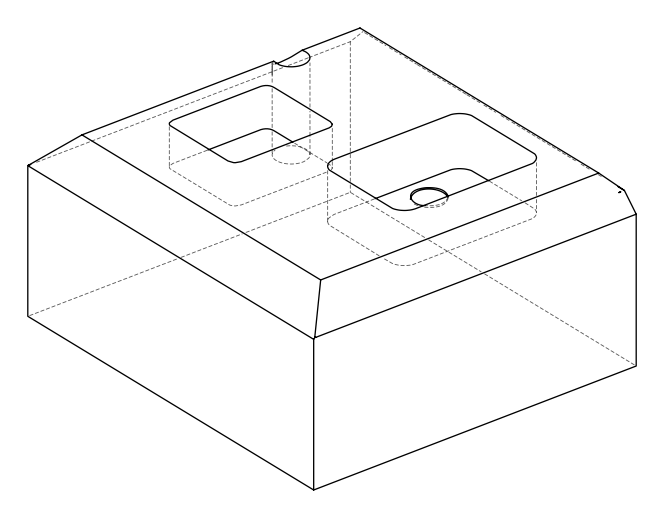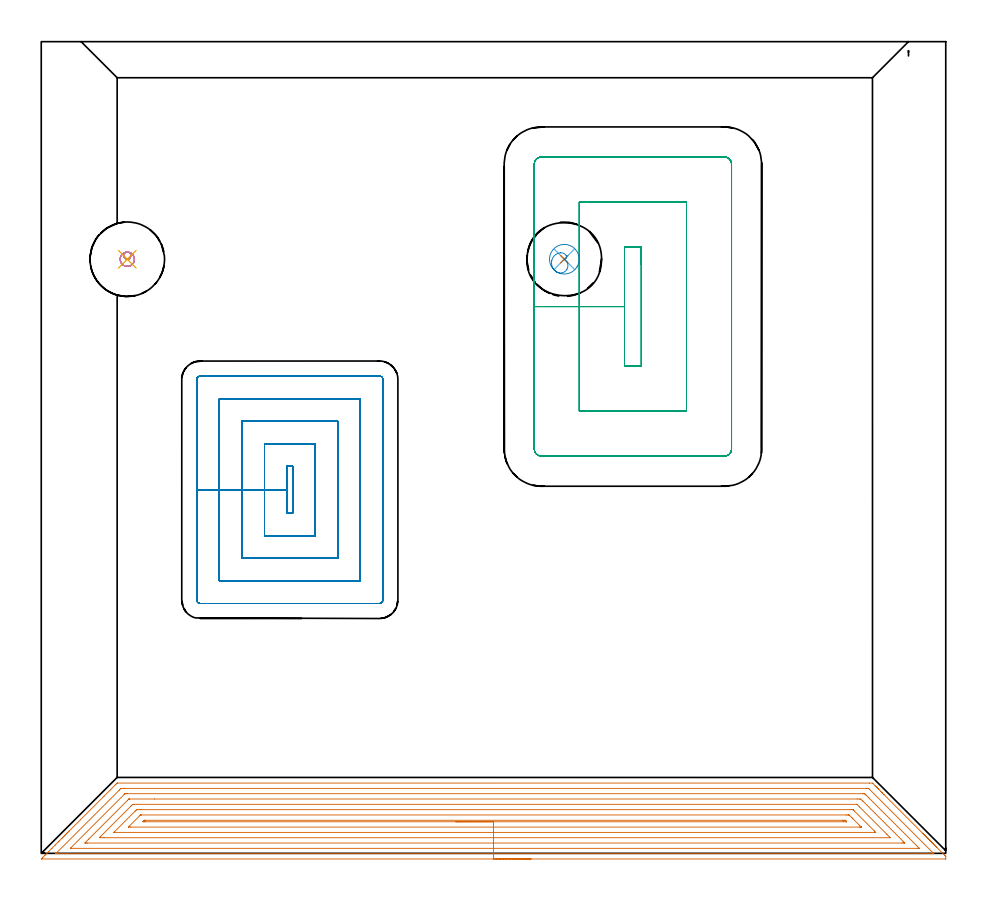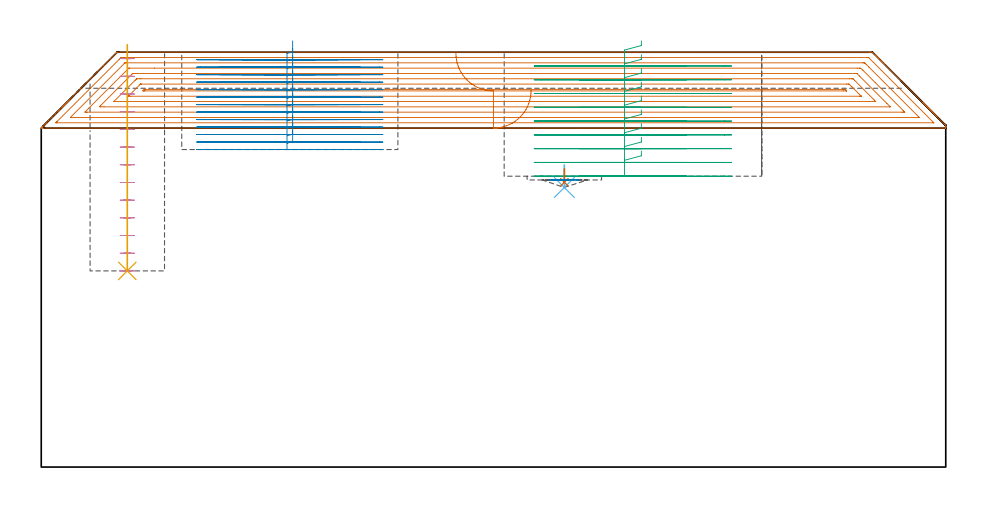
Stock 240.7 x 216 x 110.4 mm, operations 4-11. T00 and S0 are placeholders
(PLAN: 11 operations, 6 tool changes, 75.8 min)
(1 AREA_MILL | FG_CHAMFER_SURFACE | UGT0205_001 | 13.03 min | 43986 mm3)
(2 AREA_MILL_1 | FG_CHAMFER_SURFACE_1 | UGT0205_001 | 11.77 min | 40982 mm3)
(3 AREA_MILL_2 | FG_CHAMFER_SURFACE_2 | UGT0205_001 | 6.95 min | 9552 mm3)
(4 AREA_MILL_3 | FG_CHAMFER_SURFACE_3 | UGT0205_001 | 14.38 min | 43933 mm3)
(5 MILL_RECTANGULAR_POCKET | POCKET_RECTANGULAR_STRAIGHT | NXT0201_009 | Follow Part, ap 2, ae 75% | 17.77 min | 101496 mm3)
(6 MILL_RECTANGULAR_POCKET_1 | POCKET_RECTANGULAR_STRAIGHT_1 | NXT0201_012 | Follow Part, ap 4, ae 75% | 10.43 min | 213355 mm3)
(7 MILL_BLIND_HOLE_FROM_SOLID_MATERIAL | STEP1POCKET | NXT0201_012 | Spiral | 0.94 min | 17602 mm3)
(8 BORE_BLIND_HOLE | STEP1POCKET | UGT0332_076 | 0.24 min | 0 mm3)
(9 SPOT_DRILL | STEP1POCKET_1 | NXT0321_9005460120000 | 0.06 min | 174 mm3)
(10 DRILL_BLIND_HOLE_INTO_CENTER | STEP1POCKET_1 | NXT0301_128 | 0.02 min | 0 mm3)
(11 MILL_ROUGH_BLIND_HOLE_CONTOUR | STEP1POCKET_1 | UGT0201_129 | Spiral | 0.17 min | 215 mm3)
(TOOL UGT0205_001 | Chamfer Mill 20 x 3 x 45 deg. | D20 FL50 Z2)
(TOOL NXT0201_009 | ENDMILL 8mm [2P460-0800-NA 1630] | D8 FL26 Z6)
(TOOL NXT0201_012 | ENDMILL 16mm [2P460-1600-NA 1630] | D16 FL38 Z6)
(TOOL UGT0332_076 | 19.75 mm Rough Boring Bar | D19.75)
(TOOL NXT0321_9005460120000 | NC Spot Drill, 142deg, 12mm, Carbide, Uncoated | D12 PA142 FL30 Z2)
(TOOL NXT0301_128 | Carbide Drill 12mm [861.1-1200-036A1-GP GC34] | D12 PA150 FL37.4 Z2)
(TOOL UGT0201_129 | Carbide End Mill 11.9 | D11.9 FL15 Z4)
(OP 4 AREA_MILL_3)
G17 G21 G94 G90
T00 M6
G54
G17 G0 G90 X130.35 Y-1.5 S1061 M3
G43 Z120.4 H0
Z100.2
G94 G1 X130.312 Z99.328 F250.
X130.198 Z98.463
X130.009 Z97.612
X129.747 Z96.78
X129.413 Z95.974
X129.01 Z95.2
X128.542 Z94.464
X128.01 Z93.772
X127.421 Z93.129
X126.778 Z92.54
X126.086 Z92.008
X125.35 Z91.54
X124.576 Z91.137
X123.77 Z90.803
X122.938 Z90.541
X122.086 Z90.352
X121.222 Z90.238
X120.35 Z90.2
X0.173
X0.019 Y-1.493 Z90.206
X0.173 Y-1.33 Z90.37
X0.37 Y-1.13 Z90.57
X0.425 Y-1.075 Z90.625
X1.01 Y-0.489 Z91.209
X1.304 Y-0.196 Z91.504
X1.96 Y0.461 Z92.16
X2.854 Y1.354 Z93.054
X3.747 Y2.248 Z93.947
X4.529 Y3.029 Z94.727
X4.641 Y3.143 Z94.839
X4.822 Y3.323 Z95.021
X5.535 Y4.035 Z95.733
X5.7 Y4.202 Z95.897
X5.863 Y4.364 Z96.061
X5.981 Y4.482 Z96.18
X6.14 Y4.642 Z96.337
X6.296 Y4.797 Z96.494
X6.428 Y4.929 Z96.627
X6.579 Y5.082 Z96.777
X6.728 Y5.23 Z96.927
X6.875 Y5.376 Z97.074
X7.019 Y5.522 Z97.217
X7.162 Y5.663 Z97.36
X7.322 Y5.823 Z97.52
X7.459 Y5.961 Z97.657
X10.449 Y8.95 Z100.648
X16.69 Y15.19 Z106.889
X18.455 Y16.956 Z108.654
X19.831 Y18.332 Z110.03
X20.136 Y18.635 Z110.332
X20.205 Y18.695 Z110.391
X20.277 Y18.7 Z110.4
X220.423
X221.202 Y18.695 Z110.391
X221.316 Y18.584 Z110.28
X221.927 Y17.975 Z109.672
X222.067 Y17.835 Z109.531
X222.21 Y17.691 Z109.389
X222.36 Y17.542 Z109.239
X222.507 Y17.395 Z109.091
X222.656 Y17.245 Z108.942
X222.793 Y17.109 Z108.806
X222.947 Y16.956 Z108.651
X223.436 Y16.464 Z108.164
X223.699 Y16.202 Z107.9
X223.826 Y16.076 Z107.772
X224.177 Y15.723 Z107.423
X224.295 Y15.606 Z107.305
X234.527 Y5.375 Z97.071
X234.626 Y5.274 Z96.973
X234.719 Y5.181 Z96.881
X234.82 Y5.082 Z96.778
X234.915 Y4.985 Z96.684
X235.017 Y4.884 Z96.583
X235.113 Y4.789 Z96.485
X235.204 Y4.696 Z96.396
X235.314 Y4.586 Z96.285
X235.406 Y4.495 Z96.191
X235.493 Y4.408 Z96.107
X235.612 Y4.288 Z95.987
X235.7 Y4.202 Z95.898
X235.781 Y4.119 Z95.818
X235.91 Y3.99 Z95.689
X235.993 Y3.909 Z95.605
X236.07 Y3.83 Z95.529
X236.208 Y3.692 Z95.392
X236.286 Y3.616 Z95.312
X236.359 Y3.542 Z95.241
X236.506 Y3.395 Z95.094
X236.579 Y3.323 Z95.019
X236.648 Y3.253 Z94.952
X236.804 Y3.097 Z94.796
X236.872 Y3.029 Z94.726
X236.936 Y2.964 Z94.663
X237.101 Y2.799 Z94.498
X237.165 Y2.736 Z94.433
X237.225 Y2.675 Z94.374
X237.399 Y2.501 Z94.2
X237.458 Y2.443 Z94.14
X237.514 Y2.387 Z94.086
X237.697 Y2.203 Z93.902
X237.751 Y2.15 Z93.847
X237.802 Y2.098 Z93.797
X237.995 Y1.905 Z93.604
X238.045 Y1.857 Z93.554
X238.091 Y1.809 Z93.508
X238.293 Y1.608 Z93.307
X238.338 Y1.564 Z93.261
X240.378 Y-0.477 Z91.222
X240.537 Y-0.635 Z91.061
X240.675 Y-0.778 Z90.92
X240.696 Y-0.807 Z90.89
X240.699 Y-0.855 Z90.843
X240.7 Y-0.873 Z90.825
Y-1.491 Z90.206
X240.604 Y-1.5 Z90.2
X120.35
Y-0.086 Z91.614
X4.194 Y-0.085 Z91.615
X4.081 Y-0.084 Z91.616
X3.935 Y-0.08 Z91.62
X3.882 Y-0.078 Z91.622
X3.892 Y-0.066 Z91.634
X3.974 Y0.021 Z91.721
X4.061 Y0.111 Z91.811
X4.194 Y0.245 Z91.945
X20.816 Y16.865 Z108.565
X21.171 Y17.216 Z108.916
X21.235 Y17.273 Z108.973
X21.289 Y17.279 Z108.979
X22.064 Y17.285 Z108.985
X22.176
X219.641 Y17.286 Z108.986
X220.032 Y17.283 Z108.983
X220.129 Y17.281 Z108.981
X220.149 Y17.279 Z108.979
X220.177 Y17.261 Z108.961
X220.244 Y17.2 Z108.9
X220.423 Y17.027 Z108.727
X237.399 Y0.05 Z91.75
X237.48 Y-0.036 Z91.664
X237.504 Y-0.066 Z91.634
X237.513 Y-0.079 Z91.621
X237.484 Y-0.081 Z91.619
X237.399 Y-0.084 Z91.616
X237.287 Y-0.085 Z91.615
X120.35 Y-0.086 Z91.614
Y1.328 Z93.028
X8.007 Y1.329 Z93.029
X7.796 Y1.33 Z93.03
X7.768 Y1.332 Z93.032
X7.747 Y1.335 Z93.035
X7.756 Y1.351 Z93.051
X7.768 Y1.368 Z93.068
X22.064 Y15.665 Z107.365
X22.242 Y15.834 Z107.534
X22.275 Y15.864 Z107.564
X22.311 Y15.866 Z107.566
X22.392 Y15.869 Z107.569
X22.719 Y15.871 Z107.571
X22.958
X218.636
X218.874 Y15.868 Z107.568
X219.033 Y15.864 Z107.564
X219.134 Y15.855 Z107.555
X219.179 Y15.813 Z107.513
X219.363 Y15.636 Z107.336
X219.529 Y15.472 Z107.172
X220.244 Y14.757 Z106.457
X232.932 Y2.069 Z93.769
X233.435 Y1.564 Z93.264
X233.597 Y1.396 Z93.096
X233.645 Y1.344 Z93.044
X233.568 Y1.335 Z93.035
X233.409 Y1.332 Z93.032
X233.17 Y1.329 Z93.029
X120.35 Y1.328 Z93.028
Y2.743 Z94.443
X12.236
X11.93 Y2.744 Z94.444
X11.735 Y2.748 Z94.448
X11.612 Y2.752 Z94.452
X11.696 Y2.842 Z94.542
X11.761 Y2.91 Z94.61
X12.646 Y3.798 Z95.498
X22.958 Y14.109 Z105.809
X23.289 Y14.431 Z106.131
X23.308 Y14.447 Z106.147
X23.337 Y14.45 Z106.15
X23.41 Y14.454 Z106.154
X23.557 Y14.456 Z106.156
X30.149 Y14.457 Z106.157
X217.154 Y14.456 Z106.156
X217.742 Y14.453 Z106.153
X218.054 Y14.45 Z106.15
X218.636 Y13.914 Z105.614
X221.954 Y10.597 Z102.297
X229.358 Y3.194 Z94.894
X229.634 Y2.914 Z94.614
X229.765 Y2.777 Z94.477
X229.789 Y2.75 Z94.45
X229.78 Y2.748 Z94.448
X229.741 Y2.746 Z94.446
X229.358 Y2.743 Z94.443
X229.053
X120.35
Y4.157 Z95.857
X16.703
X15.852 Y4.161 Z95.861
X15.81 Y4.164 Z95.864
X15.512 Y4.202 Z95.902
X15.657 Y4.353 Z96.053
X15.81 Y4.511 Z96.211
X23.851 Y12.553 Z104.253
X24.078 Y12.775 Z104.475
X24.308 Y12.998 Z104.698
X24.704 Y13.038 Z104.738
X24.745 Y13.04 Z104.74
X25.592 Y13.043 Z104.743
X216.895 Y13.042 Z104.742
X216.986 Y13.039 Z104.739
X217.044 Y13.036 Z104.736
X217.066 Y13.024 Z104.724
X217.097 Y12.998 Z104.698
X217.742 Y12.36 Z104.06
X225.02 Y5.082 Z96.782
X225.784 Y4.316 Z96.016
X225.892 Y4.202 Z95.902
X225.921 Y4.169 Z95.869
X225.874 Y4.163 Z95.863
X225.828 Y4.159 Z95.859
X225.784 Y4.158 Z95.858
X120.35 Y4.157 Z95.857
Y5.571 Z97.271
X19.44
X19.384 Y5.572 Z97.272
X19.361 Y5.574 Z97.274
X19.342 Y5.577 Z97.277
X19.35 Y5.594 Z97.294
X19.363 Y5.612 Z97.312
X19.384 Y5.636 Z97.336
X24.987 Y11.239 Z102.939
X25.313 Y11.559 Z103.259
X25.363 Y11.604 Z103.304
X25.395 Y11.622 Z103.322
X25.441 Y11.624 Z103.324
X25.638 Y11.627 Z103.327
X26.136 Y11.629 Z103.329
X26.532
X215.062
X215.56 Y11.627 Z103.327
X215.955 Y11.623 Z103.323
X216.007 Y11.622 Z103.322
X216.064 Y11.577 Z103.277
X216.182 Y11.464 Z103.164
X216.413 Y11.239 Z102.939
X221.69 Y5.961 Z97.661
X222.048 Y5.595 Z97.295
X222.063 Y5.577 Z97.277
X222.06 Y5.576 Z97.276
X222.021 Y5.573 Z97.273
X221.95 Y5.572 Z97.272
X221.845 Y5.571 Z97.271
X120.35
Y6.985 Z98.685
X23.705
X23.282 Y6.988 Z98.688
X23.21 Y6.99 Z98.69
X23.2 Y6.992 Z98.692
Y6.995 Z98.695
X23.219 Y7.019 Z98.719
X23.287 Y7.089 Z98.789
X23.367 Y7.17 Z98.87
X26.245 Y10.046 Z101.746
X26.362 Y10.16 Z101.86
X26.401 Y10.194 Z101.894
X26.42 Y10.208 Z101.908
X26.439 Y10.21 Z101.91
X26.532 Y10.213 Z101.913
X26.679 Y10.214 Z101.914
X214.315
X214.688 Y10.212 Z101.912
X214.875 Y10.21 Z101.91
X214.964 Y10.208 Z101.908
X215.062 Y10.131 Z101.831
X215.722 Y9.48 Z101.18
X215.955 Y9.248 Z100.948
X217.742 Y7.46 Z99.16
X218.154 Y7.043 Z98.743
X218.199 Y6.994 Z98.694
Y6.991 Z98.691
X218.193 Y6.989 Z98.689
X218.159 Y6.987 Z98.687
X218.02 Y6.986 Z98.686
X217.742 Y6.985 Z98.685
X120.35
Y8.399 Z100.099
X27.629 Y8.4 Z100.1
X27.425 Y8.401 Z100.101
X27.222 Y8.403 Z100.103
X27.089 Y8.406 Z100.106
X27.07 Y8.412 Z100.112
X27.106 Y8.453 Z100.153
X27.161 Y8.512 Z100.212
X27.247 Y8.6 Z100.3
X27.336 Y8.688 Z100.388
X27.425 Y8.774 Z100.474
X27.452 Y8.794 Z100.494
X27.47 Y8.796 Z100.496
X27.512 Y8.799 Z100.499
X27.598 Y8.8 Z100.5
X27.77
X213.275
X213.478 Y8.799 Z100.499
X213.885 Y8.795 Z100.495
X213.937 Y8.793 Z100.493
X213.957 Y8.784 Z100.484
X213.987 Y8.76 Z100.46
X214.044 Y8.708 Z100.408
X214.153 Y8.6 Z100.3
X214.168 Y8.585 Z100.285
X214.335 Y8.405 Z100.105
X214.293 Y8.401 Z100.101
X214.276
X214.168 Y8.4 Z100.1
X213.478 Y8.399 Z100.099
X120.35
X119.478 Z100.138
X118.614 Z100.251
X117.762 Z100.44
X116.93 Z100.703
X116.124 Z101.036
X115.35 Z101.439
X114.614 Z101.908
X113.922 Z102.439
X113.279 Z103.028
X112.69 Z103.672
X112.158 Z104.364
X111.69 Z105.099
X111.287 Z105.873
X110.953 Z106.679
X110.691 Z107.511
X110.502 Z108.363
X110.388 Z109.228
X110.35 Z110.099
G0 Z120.4
M5
M2
(OP 5 MILL_RECTANGULAR_POCKET)
G17 G21 G94 G90
T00 M6
G54
G17 G0 G90 X66.9 Y92.118 S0 M3
G43 Z120.4 H1
Z113.4
G94 G1 Y103. Z110.484 F250.
X65.4 Z110.082
Y96.75 Z108.408
Y90.5 F500.
X66.9
Y103.
X65.4
Y96.75
X59.4
Y84.5
X72.9
Y109.
X59.4
Y96.75
X53.4
Y78.5
X78.9
Y115.
X53.4
Y96.75
X47.4
Y72.5
X84.9
Y121.
X47.4
Y96.75
X41.4
Y67.4
G3 X42.3 Y66.5 R0.9
G1 X90.
G3 X90.9 Y67.4 R0.9
G1 Y126.1
G3 X90. Y127. R0.9
G1 X42.3
G3 X41.4 Y126.1 R0.9
G1 Y96.75
Y95.75
G0 X66.9 Y92.118 Z111.408
G1 Y103. Z108.492 F250.
X65.4 Z108.09
Y96.75 Z106.415
Y90.5 F500.
X66.9
Y103.
X65.4
Y96.75
X59.4
Y84.5
X72.9
Y109.
X59.4
Y96.75
X53.4
Y78.5
X78.9
Y115.
X53.4
Y96.75
X47.4
Y72.5
X84.9
Y121.
X47.4
Y96.75
X41.4
Y67.4
G3 X42.3 Y66.5 R0.9
G1 X90.
G3 X90.9 Y67.4 R0.9
G1 Y126.1
G3 X90. Y127. R0.9
G1 X42.3
G3 X41.4 Y126.1 R0.9
G1 Y96.75
Y95.75
G0 X66.9 Y92.118 Z109.415
G1 Y103. Z106.5 F250.
X65.4 Z106.098
Y96.75 Z104.423
Y90.5 F500.
X66.9
Y103.
X65.4
Y96.75
X59.4
Y84.5
X72.9
Y109.
X59.4
Y96.75
X53.4
Y78.5
X78.9
Y115.
X53.4
Y96.75
X47.4
Y72.5
X84.9
Y121.
X47.4
Y96.75
X41.4
Y67.4
G3 X42.3 Y66.5 R0.9
G1 X90.
G3 X90.9 Y67.4 R0.9
G1 Y126.1
G3 X90. Y127. R0.9
G1 X42.3
G3 X41.4 Y126.1 R0.9
G1 Y96.75
Y95.75
G0 X66.9 Y92.118 Z107.423
G1 Y103. Z104.507 F250.
X65.4 Z104.105
Y96.75 Z102.431
Y90.5 F500.
X66.9
Y103.
X65.4
Y96.75
X59.4
Y84.5
X72.9
Y109.
X59.4
Y96.75
X53.4
Y78.5
X78.9
Y115.
X53.4
Y96.75
X47.4
Y72.5
X84.9
Y121.
X47.4
Y96.75
X41.4
Y67.4
G3 X42.3 Y66.5 R0.9
G1 X90.
G3 X90.9 Y67.4 R0.9
G1 Y126.1
G3 X90. Y127. R0.9
G1 X42.3
G3 X41.4 Y126.1 R0.9
G1 Y96.75
Y95.75
G0 X66.9 Y92.118 Z105.431
G1 Y103. Z102.515 F250.
X65.4 Z102.113
Y96.75 Z100.438
Y90.5 F500.
X66.9
Y103.
X65.4
Y96.75
X59.4
Y84.5
X72.9
Y109.
X59.4
Y96.75
X53.4
Y78.5
X78.9
Y115.
X53.4
Y96.75
X47.4
Y72.5
X84.9
Y121.
X47.4
Y96.75
X41.4
Y67.4
G3 X42.3 Y66.5 R0.9
G1 X90.
G3 X90.9 Y67.4 R0.9
G1 Y126.1
G3 X90. Y127. R0.9
G1 X42.3
G3 X41.4 Y126.1 R0.9
G1 Y96.75
Y95.75
G0 X66.9 Y92.118 Z103.438
G1 Y103. Z100.523 F250.
X65.4 Z100.121
Y96.75 Z98.446
Y90.5 F500.
X66.9
Y103.
X65.4
Y96.75
X59.4
Y84.5
X72.9
Y109.
X59.4
Y96.75
X53.4
Y78.5
X78.9
Y115.
X53.4
Y96.75
X47.4
Y72.5
X84.9
Y121.
X47.4
Y96.75
X41.4
Y67.4
G3 X42.3 Y66.5 R0.9
G1 X90.
G3 X90.9 Y67.4 R0.9
G1 Y126.1
G3 X90. Y127. R0.9
G1 X42.3
G3 X41.4 Y126.1 R0.9
G1 Y96.75
Y95.75
G0 X66.9 Y92.118 Z101.446
G1 Y103. Z98.53 F250.
X65.4 Z98.128
Y96.75 Z96.454
Y90.5 F500.
X66.9
Y103.
X65.4
Y96.75
X59.4
Y84.5
X72.9
Y109.
X59.4
Y96.75
X53.4
Y78.5
X78.9
Y115.
X53.4
Y96.75
X47.4
Y72.5
X84.9
Y121.
X47.4
Y96.75
X41.4
Y67.4
G3 X42.3 Y66.5 R0.9
G1 X90.
G3 X90.9 Y67.4 R0.9
G1 Y126.1
G3 X90. Y127. R0.9
G1 X42.3
G3 X41.4 Y126.1 R0.9
G1 Y96.75
Y95.75
G0 X66.9 Y92.118 Z99.454
G1 Y103. Z96.538 F250.
X65.4 Z96.136
Y96.75 Z94.462
Y90.5 F500.
X66.9
Y103.
X65.4
Y96.75
X59.4
Y84.5
X72.9
Y109.
X59.4
Y96.75
X53.4
Y78.5
X78.9
Y115.
X53.4
Y96.75
X47.4
Y72.5
X84.9
Y121.
X47.4
Y96.75
X41.4
Y67.4
G3 X42.3 Y66.5 R0.9
G1 X90.
G3 X90.9 Y67.4 R0.9
G1 Y126.1
G3 X90. Y127. R0.9
G1 X42.3
G3 X41.4 Y126.1 R0.9
G1 Y96.75
Y95.75
G0 X66.9 Y92.118 Z97.462
G1 Y103. Z94.546 F250.
X65.4 Z94.144
Y96.75 Z92.469
Y90.5 F500.
X66.9
Y103.
X65.4
Y96.75
X59.4
Y84.5
X72.9
Y109.
X59.4
Y96.75
X53.4
Y78.5
X78.9
Y115.
X53.4
Y96.75
X47.4
Y72.5
X84.9
Y121.
X47.4
Y96.75
X41.4
Y67.4
G3 X42.3 Y66.5 R0.9
G1 X90.
G3 X90.9 Y67.4 R0.9
G1 Y126.1
G3 X90. Y127. R0.9
G1 X42.3
G3 X41.4 Y126.1 R0.9
G1 Y96.75
Y95.75
G0 X66.9 Y92.118 Z95.469
G1 Y103. Z92.554 F250.
X65.4 Z92.152
Y96.75 Z90.477
Y90.5 F500.
X66.9
Y103.
X65.4
Y96.75
X59.4
Y84.5
X72.9
Y109.
X59.4
Y96.75
X53.4
Y78.5
X78.9
Y115.
X53.4
Y96.75
X47.4
Y72.5
X84.9
Y121.
X47.4
Y96.75
X41.4
Y67.4
G3 X42.3 Y66.5 R0.9
G1 X90.
G3 X90.9 Y67.4 R0.9
G1 Y126.1
G3 X90. Y127. R0.9
G1 X42.3
G3 X41.4 Y126.1 R0.9
G1 Y96.75
Y95.75
G0 X66.9 Y92.118 Z93.477
G1 Y103. Z90.561 F250.
X65.4 Z90.159
Y96.75 Z88.485
Y90.5 F500.
X66.9
Y103.
X65.4
Y96.75
X59.4
Y84.5
X72.9
Y109.
X59.4
Y96.75
X53.4
Y78.5
X78.9
Y115.
X53.4
Y96.75
X47.4
Y72.5
X84.9
Y121.
X47.4
Y96.75
X41.4
Y67.4
G3 X42.3 Y66.5 R0.9
G1 X90.
G3 X90.9 Y67.4 R0.9
G1 Y126.1
G3 X90. Y127. R0.9
G1 X42.3
G3 X41.4 Y126.1 R0.9
G1 Y96.75
Y95.75
G0 X66.9 Y92.118 Z91.485
G1 Y103. Z88.569 F250.
X65.4 Z88.167
Y96.75 Z86.492
Y90.5 F500.
X66.9
Y103.
X65.4
Y96.75
X59.4
Y84.5
X72.9
Y109.
X59.4
Y96.75
X53.4
Y78.5
X78.9
Y115.
X53.4
Y96.75
X47.4
Y72.5
X84.9
Y121.
X47.4
Y96.75
X41.4
Y67.4
G3 X42.3 Y66.5 R0.9
G1 X90.
G3 X90.9 Y67.4 R0.9
G1 Y126.1
G3 X90. Y127. R0.9
G1 X42.3
G3 X41.4 Y126.1 R0.9
G1 Y96.75
Y95.75
G0 X66.9 Y92.118 Z89.492
G1 Y103. Z86.577 F250.
X65.4 Z86.175
Y96.75 Z84.5
Y90.5 F500.
X66.9
Y103.
X65.4
Y96.75
X59.4
Y84.5
X72.9
Y109.
X59.4
Y96.75
X53.4
Y78.5
X78.9
Y115.
X53.4
Y96.75
X47.4
Y72.5
X84.9
Y121.
X47.4
Y96.75
X41.4
Y67.4
G3 X42.3 Y66.5 R0.9
G1 X90.
G3 X90.9 Y67.4 R0.9
G1 Y126.1
G3 X90. Y127. R0.9
G1 X42.3
G3 X41.4 Y126.1 R0.9
G1 Y96.75
Y95.75
G0 Z120.4
M5
M2
(OP 6 MILL_RECTANGULAR_POCKET_1)
G17 G21 G94 G90
T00 M6
G54
G17 G0 G90 X159.7 Y156.72 S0 M3
G43 Z120.4 H1
Z113.4
G94 G1 Y161.3 Z112.173 F250.
X155.2 Z110.967
Y145.5 Z106.733
Y129.7 F500.
X159.7
Y161.3
X155.2
Y145.5
X143.2
Y117.7
X171.7
Y173.3
X143.2
Y145.5
X131.2
Y107.6
G3 X133.1 Y105.7 R1.9
G1 X181.8
G3 X183.7 Y107.6 R1.9
G1 Y183.4
G3 X181.8 Y185.3 R1.9
G1 X133.1
G3 X131.2 Y183.4 R1.9
G1 Y145.5
Y144.5
G0 X159.7 Y156.72 Z109.733
G1 Y161.3 Z108.506 F250.
X155.2 Z107.3
Y145.5 Z103.067
Y129.7 F500.
X159.7
Y161.3
X155.2
Y145.5
X143.2
Y117.7
X171.7
Y173.3
X143.2
Y145.5
X131.2
Y107.6
G3 X133.1 Y105.7 R1.9
G1 X181.8
G3 X183.7 Y107.6 R1.9
G1 Y183.4
G3 X181.8 Y185.3 R1.9
G1 X133.1
G3 X131.2 Y183.4 R1.9
G1 Y145.5
Y144.5
G0 X159.7 Y156.72 Z106.067
G1 Y161.3 Z104.839 F250.
X155.2 Z103.634
Y145.5 Z99.4
Y129.7 F500.
X159.7
Y161.3
X155.2
Y145.5
X143.2
Y117.7
X171.7
Y173.3
X143.2
Y145.5
X131.2
Y107.6
G3 X133.1 Y105.7 R1.9
G1 X181.8
G3 X183.7 Y107.6 R1.9
G1 Y183.4
G3 X181.8 Y185.3 R1.9
G1 X133.1
G3 X131.2 Y183.4 R1.9
G1 Y145.5
Y144.5
G0 X159.7 Y156.72 Z102.4
G1 Y161.3 Z101.173 F250.
X155.2 Z99.967
Y145.5 Z95.733
Y129.7 F500.
X159.7
Y161.3
X155.2
Y145.5
X143.2
Y117.7
X171.7
Y173.3
X143.2
Y145.5
X131.2
Y107.6
G3 X133.1 Y105.7 R1.9
G1 X181.8
G3 X183.7 Y107.6 R1.9
G1 Y183.4
G3 X181.8 Y185.3 R1.9
G1 X133.1
G3 X131.2 Y183.4 R1.9
G1 Y145.5
Y144.5
G0 X159.7 Y156.72 Z98.733
G1 Y161.3 Z97.506 F250.
X155.2 Z96.3
Y145.5 Z92.067
Y129.7 F500.
X159.7
Y161.3
X155.2
Y145.5
X143.2
Y117.7
X171.7
Y173.3
X143.2
Y145.5
X131.2
Y107.6
G3 X133.1 Y105.7 R1.9
G1 X181.8
G3 X183.7 Y107.6 R1.9
G1 Y183.4
G3 X181.8 Y185.3 R1.9
G1 X133.1
G3 X131.2 Y183.4 R1.9
G1 Y145.5
Y144.5
G0 X159.7 Y156.72 Z95.067
G1 Y161.3 Z93.839 F250.
X155.2 Z92.634
Y145.5 Z88.4
Y129.7 F500.
X159.7
Y161.3
X155.2
Y145.5
X143.2
Y117.7
X171.7
Y173.3
X143.2
Y145.5
X131.2
Y107.6
G3 X133.1 Y105.7 R1.9
G1 X181.8
G3 X183.7 Y107.6 R1.9
G1 Y183.4
G3 X181.8 Y185.3 R1.9
G1 X133.1
G3 X131.2 Y183.4 R1.9
G1 Y145.5
Y144.5
G0 X159.7 Y156.72 Z91.4
G1 Y161.3 Z90.173 F250.
X155.2 Z88.967
Y145.5 Z84.733
Y129.7 F500.
X159.7
Y161.3
X155.2
Y145.5
X143.2
Y117.7
X171.7
Y173.3
X143.2
Y145.5
X131.2
Y107.6
G3 X133.1 Y105.7 R1.9
G1 X181.8
G3 X183.7 Y107.6 R1.9
G1 Y183.4
G3 X181.8 Y185.3 R1.9
G1 X133.1
G3 X131.2 Y183.4 R1.9
G1 Y145.5
Y144.5
G0 X159.7 Y156.72 Z87.733
G1 Y161.3 Z86.506 F250.
X155.2 Z85.3
Y145.5 Z81.067
Y129.7 F500.
X159.7
Y161.3
X155.2
Y145.5
X143.2
Y117.7
X171.7
Y173.3
X143.2
Y145.5
X131.2
Y107.6
G3 X133.1 Y105.7 R1.9
G1 X181.8
G3 X183.7 Y107.6 R1.9
G1 Y183.4
G3 X181.8 Y185.3 R1.9
G1 X133.1
G3 X131.2 Y183.4 R1.9
G1 Y145.5
Y144.5
G0 X159.7 Y156.72 Z84.067
G1 Y161.3 Z82.839 F250.
X155.2 Z81.634
Y145.5 Z77.4
Y129.7 F500.
X159.7
Y161.3
X155.2
Y145.5
X143.2
Y117.7
X171.7
Y173.3
X143.2
Y145.5
X131.2
Y107.6
G3 X133.1 Y105.7 R1.9
G1 X181.8
G3 X183.7 Y107.6 R1.9
G1 Y183.4
G3 X181.8 Y185.3 R1.9
G1 X133.1
G3 X131.2 Y183.4 R1.9
G1 Y145.5
Y144.5
G0 Z120.4
M5
M2
(OP 7 MILL_BLIND_HOLE_FROM_SOLID_MATERIAL)
G17 G21 G94 G90
T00 M6
G54
G17 G0 G90 X22.9 Y158.1 S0 M3
G43 Z120.4 H1
Z108.692
G94 G3 X23.85 Y159.05 R0.95 F250.
X22.9 Y160. R0.95
X21. Y158.1 R1.9
X22.9 Y160. R-1.9
X21.95 Y159.05 R0.95
X22.9 Y158.1 R0.95
G0 Z103.985
G3 X23.85 Y159.05 R0.95
X22.9 Y160. R0.95
X21. Y158.1 R1.9
X22.9 Y160. R-1.9
X21.95 Y159.05 R0.95
X22.9 Y158.1 R0.95
G0 Z99.277
G3 X23.85 Y159.05 R0.95
X22.9 Y160. R0.95
X21. Y158.1 R1.9
X22.9 Y160. R-1.9
X21.95 Y159.05 R0.95
X22.9 Y158.1 R0.95
G0 Z94.569
G3 X23.85 Y159.05 R0.95
X22.9 Y160. R0.95
X21. Y158.1 R1.9
X22.9 Y160. R-1.9
X21.95 Y159.05 R0.95
X22.9 Y158.1 R0.95
G0 Z89.862
G3 X23.85 Y159.05 R0.95
X22.9 Y160. R0.95
X21. Y158.1 R1.9
X22.9 Y160. R-1.9
X21.95 Y159.05 R0.95
X22.9 Y158.1 R0.95
G0 Z85.154
G3 X23.85 Y159.05 R0.95
X22.9 Y160. R0.95
X21. Y158.1 R1.9
X22.9 Y160. R-1.9
X21.95 Y159.05 R0.95
X22.9 Y158.1 R0.95
G0 Z80.446
G3 X23.85 Y159.05 R0.95
X22.9 Y160. R0.95
X21. Y158.1 R1.9
X22.9 Y160. R-1.9
X21.95 Y159.05 R0.95
X22.9 Y158.1 R0.95
G0 Z75.738
G3 X23.85 Y159.05 R0.95
X22.9 Y160. R0.95
X21. Y158.1 R1.9
X22.9 Y160. R-1.9
X21.95 Y159.05 R0.95
X22.9 Y158.1 R0.95
G0 Z71.031
G3 X23.85 Y159.05 R0.95
X22.9 Y160. R0.95
X21. Y158.1 R1.9
X22.9 Y160. R-1.9
X21.95 Y159.05 R0.95
X22.9 Y158.1 R0.95
G0 Z66.323
G3 X23.85 Y159.05 R0.95
X22.9 Y160. R0.95
X21. Y158.1 R1.9
X22.9 Y160. R-1.9
X21.95 Y159.05 R0.95
X22.9 Y158.1 R0.95
G0 Z61.615
G3 X23.85 Y159.05 R0.95
X22.9 Y160. R0.95
X21. Y158.1 R1.9
X22.9 Y160. R-1.9
X21.95 Y159.05 R0.95
X22.9 Y158.1 R0.95
G0 Z56.908
G3 X23.85 Y159.05 R0.95
X22.9 Y160. R0.95
X21. Y158.1 R1.9
X22.9 Y160. R-1.9
X21.95 Y159.05 R0.95
X22.9 Y158.1 R0.95
G0 Z52.2
G3 X23.85 Y159.05 R0.95
X22.9 Y160. R0.95
X21. Y158.1 R1.9
X22.9 Y160. R-1.9
X21.95 Y159.05 R0.95
X22.9 Y158.1 R0.95
G0 Z120.4
M5
M2
(OP 8 BORE_BLIND_HOLE)
G17 G21 G94 G90
T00 M6
G54
G17 G0 G90 X22.9 Y158.1 S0 M3
G43 Z120.4 H0
G94 G85 G98 Z52.2 F250. R112.4
G80
M5
M2
(OP 9 SPOT_DRILL)
G17 G21 G94 G90
T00 M6
G54
G17 G0 G90 X139.2 Y158.1 S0 M3
G43 Z120.4 H0
G94 G81 G98 Z74.4 F250. R80.4
G80
M5
M2
(OP 10 DRILL_BLIND_HOLE_INTO_CENTER)
G17 G21 G94 G90
T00 M6
G54
G17 G0 G90 X139.2 Y158.1 S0 M3
G43 Z120.4 H1
G94 G81 G98 Z75.792 F250. R79.4
G80
M5
M2
(OP 11 MILL_ROUGH_BLIND_HOLE_CONTOUR)
G17 G21 G94 G90
T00 M6
G54
G17 G0 G90 X139.2 Y158.1 S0 M3
G43 Z120.4 H0
Z76.4
G94 G3 X139.73 Y159.009 R0.609 F250.
X138.228 Y159.819 R1.602
X135.842 Y157.741 R2.618
X137.165 Y154.714 R2.853
X142.586 Y156.065 R3.95
X137.165 Y154.714 R-3.95
X139.875 Y155.39 R1.975
X139.2 Y158.1 R1.975
G0 Z120.4
M5
M2
